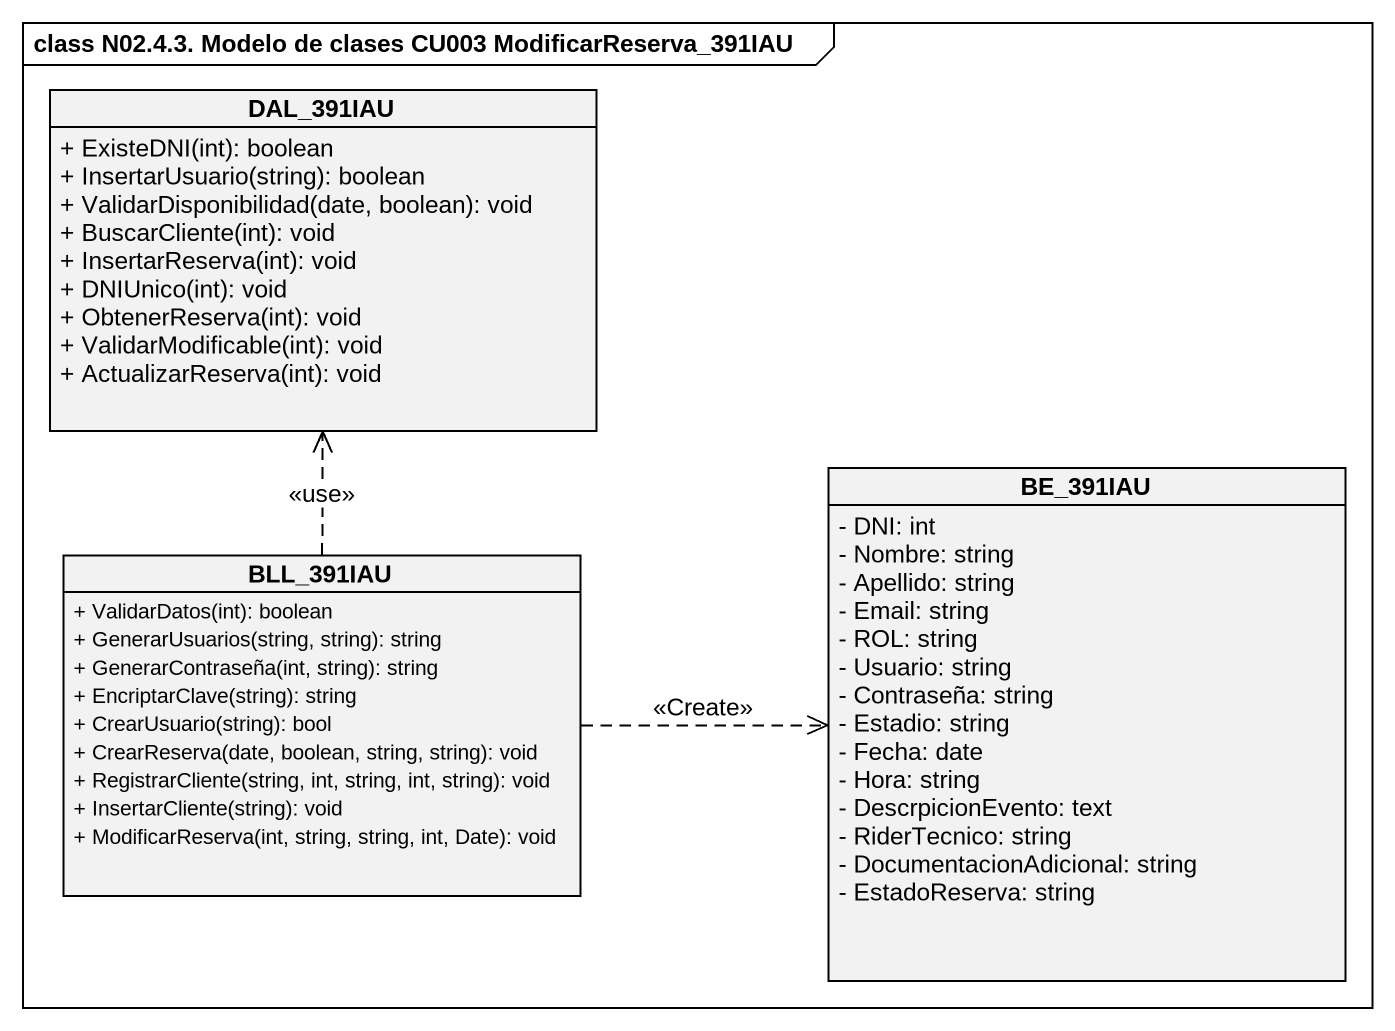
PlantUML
@startuml
mainframe class N02.4.3. Modelo de clases CU003 ModificarReserva_391IAU
hide circle
hide empty members
skinparam classAttributeIconSize 0
class DAL_391IAU {
  + ExisteDNI(int): boolean
  + InsertarUsuario(string): boolean
  + ValidarDisponibilidad(date, boolean): void
  + BuscarCliente(int): void
  + InsertarReserva(int): void
  + DNIUnico(int): void
  + ObtenerReserva(int): void
  + ValidarModificable(int): void
  + ActualizarReserva(int): void
}
class BE_391IAU {
  - DNI: int
  - Nombre: string
  - Apellido: string
  - Email: string
  - ROL: string
  - Usuario: string
  - Contraseña: string
  - Estadio: string
  - Fecha: date
  - Hora: string
  - DescrpicionEvento: text
  - RiderTecnico: string
  - DocumentacionAdicional: string
  - EstadoReserva: string
}
class BLL_391IAU {
  + ValidarDatos(int): boolean
  + GenerarUsuarios(string, string): string
  + GenerarContraseña(int, string): string
  + EncriptarClave(string): string
  + CrearUsuario(string): bool
  + CrearReserva(date, boolean, string, string): void
  + RegistrarCliente(string, int, string, int, string): void
  + InsertarCliente(string): void
  + ModificarReserva(int, string, string, int, Date): void
}
BLL_391IAU .up.> DAL_391IAU : <<use>>
BLL_391IAU .right.> BE_391IAU : <<Create>>
@enduml
